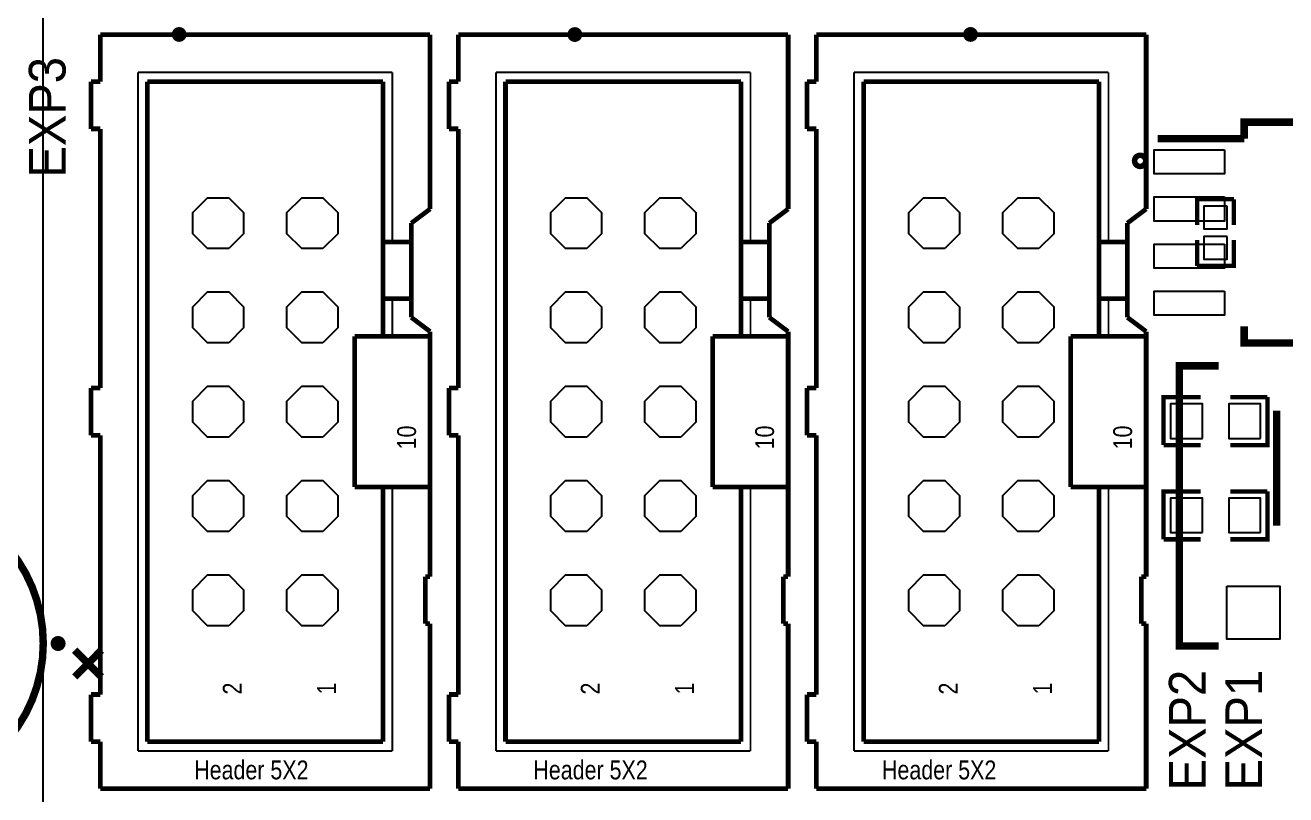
# Model space of a CAD drawing. Extents: x -23 to 189, y -20 to 117.
# Drawn here: x 124.37 to 158.36, y 10.25 to 30.99 of the extents above; entities that cross this region are included whole.
import ezdxf

# ---------------------------------------------------------------- set-up
doc = ezdxf.new("R2010")
doc.units = 0
doc.header["$MEASUREMENT"] = 0
doc.layers.get('0').update_dxf_attribs({"linetype": 'CONTINUOUS'})
doc.layers.get('Defpoints').update_dxf_attribs({"linetype": 'CONTINUOUS'})
for name, color, linetype in [('BOTTOM', 132, 'CONTINUOUS'), ('SILKSCREEN_BOTTOM', 230, 'CONTINUOUS'), ('SILKSCREEN_TOP', 7, 'CONTINUOUS'), ('TOP', 1, 'CONTINUOUS')]:
    doc.layers.add(name, color=color, linetype=linetype)
doc.dimstyles.get("Standard").update_dxf_attribs({"dimtxt": 0.18, "dimasz": 0.18, "dimexe": 0.18, "dimexo": 0.0625, "dimgap": 0.09, "dimtad": 0, "dimtih": 1, "dimtoh": 1, "dimzin": 0, "dimdsep": 46, "dimtxsty": 'STANDARD', "dimcen": 0.09, "dimadec": 0, "dimazin": 0, "dimtfac": 1, "dimtofl": 0, "dimtmove": 0, "dimatfit": 3, "dimfxl": 1, "dimtolj": 1, "dimtzin": 0, "dimarcsym": 0})

# ---------------------------------------------------------------- blocks, each defined once
blk = doc.blocks.new('*D14')
at = {"color": 0, "linetype": 'Continuous', "lineweight": -2}
for p, q in [((173.036, 14.478), (185.493, 14.478)), ((185.313, 14.298), (185.313, 9.511)), ((185.313, 2.545), (185.313, 7.331)), ((131.888, 2.365), (185.493, 2.365))]:
    blk.add_line(p, q, dxfattribs=at)
at = {"color": 0, "linetype": 'Continuous'}
for points in [[(185.283, 14.298), (185.343, 14.298), (185.313, 14.478)], [(185.283, 2.545), (185.343, 2.545), (185.313, 2.365)]]:
    blk.add_solid(points, dxfattribs=at)
at = {"layer": 'Defpoints', "color": 0, "linetype": 'Continuous'}
for p in [(172.974, 14.478), (185.313, 14.478), (131.826, 2.365)]:
    blk.add_point(p, dxfattribs=at)
at = {"color": 0, "linetype": 'Continuous', "insert": (185.313, 8.421), "char_height": 2, "attachment_point": 5}
blk.add_mtext('\\A1;12.11', dxfattribs=at)
blk = doc.blocks.new('*D15')
at = {"color": 0, "linetype": 'Continuous', "lineweight": -2}
for p, q in [((173.036, 14.415), (173.036, -9.342)), ((131.826, 2.302), (131.826, -9.342)), ((132.006, -9.162), (149.008, -9.162)), ((172.857, -9.162), (155.855, -9.162))]:
    blk.add_line(p, q, dxfattribs=at)
at = {"color": 0, "linetype": 'Continuous'}
for points in [[(132.006, -9.132), (132.006, -9.192), (131.826, -9.162)], [(172.857, -9.132), (172.857, -9.192), (173.036, -9.162)]]:
    blk.add_solid(points, dxfattribs=at)
at = {"layer": 'Defpoints', "color": 0, "linetype": 'Continuous'}
for p in [(173.036, 14.478), (131.826, 2.365), (173.036, -9.162)]:
    blk.add_point(p, dxfattribs=at)
at = {"color": 0, "linetype": 'Continuous', "insert": (152.431, -9.162), "char_height": 2, "attachment_point": 5}
blk.add_mtext('\\A1;41.21', dxfattribs=at)
blk = doc.blocks.new('*D16')
at = {"color": 0, "linetype": 'Continuous', "lineweight": -2}
for p, q in [((124.851, 53.722), (124.851, -18.86)), ((173.851, 53.724), (173.851, -18.86)), ((125.031, -18.68), (145.595, -18.68)), ((173.671, -18.68), (153.108, -18.68))]:
    blk.add_line(p, q, dxfattribs=at)
at = {"color": 0, "linetype": 'Continuous'}
for points in [[(125.031, -18.65), (125.031, -18.71), (124.851, -18.68)], [(173.671, -18.65), (173.671, -18.71), (173.851, -18.68)]]:
    blk.add_solid(points, dxfattribs=at)
at = {"layer": 'Defpoints', "color": 0, "linetype": 'Continuous'}
for p in [(124.851, 53.785), (173.851, 53.786), (173.851, -18.68)]:
    blk.add_point(p, dxfattribs=at)
at = {"color": 0, "linetype": 'Continuous', "insert": (149.351, -18.68), "char_height": 2, "attachment_point": 5}
blk.add_mtext('\\A1;49.00', dxfattribs=at)

msp = doc.modelspace()

# ---------------------------------------------------------------- linework, layer by layer
at = {"layer": 'BOTTOM'}
for points in [[(129.859618, 24.9682), (129.291502, 24.9682), (128.88976, 25.369942), (128.88976, 25.938058), (129.291502, 26.3398), (129.859618, 26.3398), (130.26136, 25.938058), (130.26136, 25.369942)], [(132.399618, 24.9682), (131.831502, 24.9682), (131.42976, 25.369942), (131.42976, 25.938058), (131.831502, 26.3398), (132.399618, 26.3398), (132.80136, 25.938058), (132.80136, 25.369942)], [(139.511618, 24.9682), (138.943502, 24.9682), (138.54176, 25.369942), (138.54176, 25.938058), (138.943502, 26.3398), (139.511618, 26.3398), (139.91336, 25.938058), (139.91336, 25.369942)], [(142.051618, 24.9682), (141.483502, 24.9682), (141.08176, 25.369942), (141.08176, 25.938058), (141.483502, 26.3398), (142.051618, 26.3398), (142.45336, 25.938058), (142.45336, 25.369942)], [(149.163618, 24.9682), (148.595502, 24.9682), (148.19376, 25.369942), (148.19376, 25.938058), (148.595502, 26.3398), (149.163618, 26.3398), (149.56536, 25.938058), (149.56536, 25.369942)], [(151.703618, 24.9682), (151.135502, 24.9682), (150.73376, 25.369942), (150.73376, 25.938058), (151.135502, 26.3398), (151.703618, 26.3398), (152.10536, 25.938058), (152.10536, 25.369942)], [(156.77896, 26.11374), (156.14904, 26.11374), (156.14904, 25.50414), (156.77896, 25.50414)], [(156.77896, 25.29586), (156.14904, 25.29586), (156.14904, 24.68626), (156.77896, 24.68626)], [(129.859618, 22.4282), (129.291502, 22.4282), (128.88976, 22.829942), (128.88976, 23.398058), (129.291502, 23.7998), (129.859618, 23.7998), (130.26136, 23.398058), (130.26136, 22.829942)], [(132.399618, 22.4282), (131.831502, 22.4282), (131.42976, 22.829942), (131.42976, 23.398058), (131.831502, 23.7998), (132.399618, 23.7998), (132.80136, 23.398058), (132.80136, 22.829942)], [(139.511618, 22.4282), (138.943502, 22.4282), (138.54176, 22.829942), (138.54176, 23.398058), (138.943502, 23.7998), (139.511618, 23.7998), (139.91336, 23.398058), (139.91336, 22.829942)], [(142.051618, 22.4282), (141.483502, 22.4282), (141.08176, 22.829942), (141.08176, 23.398058), (141.483502, 23.7998), (142.051618, 23.7998), (142.45336, 23.398058), (142.45336, 22.829942)], [(149.163618, 22.4282), (148.595502, 22.4282), (148.19376, 22.829942), (148.19376, 23.398058), (148.595502, 23.7998), (149.163618, 23.7998), (149.56536, 23.398058), (149.56536, 22.829942)], [(151.703618, 22.4282), (151.135502, 22.4282), (150.73376, 22.829942), (150.73376, 23.398058), (151.135502, 23.7998), (151.703618, 23.7998), (152.10536, 23.398058), (152.10536, 22.829942)], [(129.859618, 19.8882), (129.291502, 19.8882), (128.88976, 20.289942), (128.88976, 20.858058), (129.291502, 21.2598), (129.859618, 21.2598), (130.26136, 20.858058), (130.26136, 20.289942)], [(132.399618, 19.8882), (131.831502, 19.8882), (131.42976, 20.289942), (131.42976, 20.858058), (131.831502, 21.2598), (132.399618, 21.2598), (132.80136, 20.858058), (132.80136, 20.289942)], [(139.511618, 19.8882), (138.943502, 19.8882), (138.54176, 20.289942), (138.54176, 20.858058), (138.943502, 21.2598), (139.511618, 21.2598), (139.91336, 20.858058), (139.91336, 20.289942)], [(142.051618, 19.8882), (141.483502, 19.8882), (141.08176, 20.289942), (141.08176, 20.858058), (141.483502, 21.2598), (142.051618, 21.2598), (142.45336, 20.858058), (142.45336, 20.289942)], [(149.163618, 19.8882), (148.595502, 19.8882), (148.19376, 20.289942), (148.19376, 20.858058), (148.595502, 21.2598), (149.163618, 21.2598), (149.56536, 20.858058), (149.56536, 20.289942)], [(151.703618, 19.8882), (151.135502, 19.8882), (150.73376, 20.289942), (150.73376, 20.858058), (151.135502, 21.2598), (151.703618, 21.2598), (152.10536, 20.858058), (152.10536, 20.289942)], [(156.11094, 19.85518), (156.11094, 20.78482), (155.24988, 20.78482), (155.24988, 19.85518)], [(157.68066, 19.85518), (157.68066, 20.78482), (156.8196, 20.78482), (156.8196, 19.85518)], [(129.859618, 17.3482), (129.291502, 17.3482), (128.88976, 17.749942), (128.88976, 18.318058), (129.291502, 18.7198), (129.859618, 18.7198), (130.26136, 18.318058), (130.26136, 17.749942)], [(132.399618, 17.3482), (131.831502, 17.3482), (131.42976, 17.749942), (131.42976, 18.318058), (131.831502, 18.7198), (132.399618, 18.7198), (132.80136, 18.318058), (132.80136, 17.749942)], [(139.511618, 17.3482), (138.943502, 17.3482), (138.54176, 17.749942), (138.54176, 18.318058), (138.943502, 18.7198), (139.511618, 18.7198), (139.91336, 18.318058), (139.91336, 17.749942)], [(142.051618, 17.3482), (141.483502, 17.3482), (141.08176, 17.749942), (141.08176, 18.318058), (141.483502, 18.7198), (142.051618, 18.7198), (142.45336, 18.318058), (142.45336, 17.749942)], [(149.163618, 17.3482), (148.595502, 17.3482), (148.19376, 17.749942), (148.19376, 18.318058), (148.595502, 18.7198), (149.163618, 18.7198), (149.56536, 18.318058), (149.56536, 17.749942)], [(151.703618, 17.3482), (151.135502, 17.3482), (150.73376, 17.749942), (150.73376, 18.318058), (151.135502, 18.7198), (151.703618, 18.7198), (152.10536, 18.318058), (152.10536, 17.749942)], [(156.11094, 17.31518), (156.11094, 18.24482), (155.24988, 18.24482), (155.24988, 17.31518)], [(157.68066, 17.31518), (157.68066, 18.24482), (156.8196, 18.24482), (156.8196, 17.31518)], [(129.859618, 14.8082), (129.291502, 14.8082), (128.88976, 15.209942), (128.88976, 15.778058), (129.291502, 16.1798), (129.859618, 16.1798), (130.26136, 15.778058), (130.26136, 15.209942)], [(132.399618, 14.8082), (131.831502, 14.8082), (131.42976, 15.209942), (131.42976, 15.778058), (131.831502, 16.1798), (132.399618, 16.1798), (132.80136, 15.778058), (132.80136, 15.209942)], [(139.511618, 14.8082), (138.943502, 14.8082), (138.54176, 15.209942), (138.54176, 15.778058), (138.943502, 16.1798), (139.511618, 16.1798), (139.91336, 15.778058), (139.91336, 15.209942)], [(142.051618, 14.8082), (141.483502, 14.8082), (141.08176, 15.209942), (141.08176, 15.778058), (141.483502, 16.1798), (142.051618, 16.1798), (142.45336, 15.778058), (142.45336, 15.209942)], [(149.163618, 14.8082), (148.595502, 14.8082), (148.19376, 15.209942), (148.19376, 15.778058), (148.595502, 16.1798), (149.163618, 16.1798), (149.56536, 15.778058), (149.56536, 15.209942)], [(151.703618, 14.8082), (151.135502, 14.8082), (150.73376, 15.209942), (150.73376, 15.778058), (151.135502, 16.1798), (151.703618, 16.1798), (152.10536, 15.778058), (152.10536, 15.209942)], [(156.76499, 15.87373), (158.19501, 15.87373), (158.19501, 14.44371), (156.76499, 14.44371)]]:
    msp.add_lwpolyline(points, close=True, dxfattribs=at)
at = {"layer": 'SILKSCREEN_BOTTOM'}
for points, const_width in [([(155.9687, 25.60066), (155.9687, 26.29916), (156.9593, 26.29916)], 0.11938), ([(156.9593, 25.60066), (156.9593, 26.29916)], 0.11938), ([(156.9593, 25.19934), (156.9593, 24.50084), (155.9687, 24.50084)], 0.11938), ([(155.9687, 25.19934), (155.9687, 24.50084)], 0.11938), ([(156.06522, 20.96516), (155.06446, 20.96516), (155.06446, 19.67484)], 0.11938), ([(156.86278, 19.67484), (157.86354, 19.67484), (157.86354, 20.96516)], 0.11938), ([(156.86278, 20.96516), (157.86354, 20.96516)], 0.11938), ([(158.115, 20.5994), (158.115, 17.5006)], 0.20066), ([(156.06522, 19.67484), (155.06446, 19.67484)], 0.11938), ([(156.06522, 18.42516), (155.06446, 18.42516), (155.06446, 17.13484)], 0.11938), ([(156.86278, 17.13484), (157.86354, 17.13484), (157.86354, 18.42516)], 0.11938), ([(156.86278, 18.42516), (157.86354, 18.42516)], 0.11938), ([(156.06522, 17.13484), (155.06446, 17.13484)], 0.11938)]:
    msp.add_lwpolyline(points, dxfattribs=dict(at, const_width=const_width))
at = {"layer": 'SILKSCREEN_TOP'}
for points, const_width in [([(128.62306, 30.73654, 0.993661), (128.42494, 30.73908, 1.006379), (128.62306, 30.73654)], 0.20066), ([(139.29106, 30.734, 0.993661), (139.09294, 30.73654, 1.006379), (139.29106, 30.734)], 0.20066), ([(149.95906, 30.73654, 0.993661), (149.76094, 30.73908, 1.006379), (149.95906, 30.73654)], 0.20066), ([(154.58186, 27.33294, 1.002204), (154.28214, 27.3304, 0.997801), (154.58186, 27.33294)], 0.14986), ([(124.86132, 14.32814, 1), (116.86032, 14.32814, 1), (124.86132, 14.32814)], 0.20066), ([(125.3617, 14.32814, 1), (125.1585, 14.32814, 1), (125.3617, 14.32814)], 0.20066)]:
    msp.add_lwpolyline(points, format="xyb", dxfattribs=dict(at, const_width=const_width))
for points, const_width in [([(135.29056, 30.734), (126.40056, 30.734)], 0.127), ([(126.40056, 29.464), (126.40056, 30.734)], 0.127), ([(135.29056, 26.035), (135.29056, 30.734)], 0.127), ([(144.94256, 30.734), (136.05256, 30.734)], 0.127), ([(136.05256, 29.464), (136.05256, 30.734)], 0.127), ([(144.94256, 26.035), (144.94256, 30.734)], 0.127), ([(154.59456, 30.734), (145.70456, 30.734)], 0.127), ([(145.70456, 29.464), (145.70456, 30.734)], 0.127), ([(154.59456, 26.035), (154.59456, 30.734)], 0.127), ([(134.27456, 29.718), (127.41656, 29.718)], 0.0508), ([(127.41656, 11.43), (127.41656, 29.718)], 0.0508), ([(134.27456, 25.146), (134.27456, 29.718)], 0.0508), ([(143.92656, 29.718), (137.06856, 29.718)], 0.0508), ([(137.06856, 11.43), (137.06856, 29.718)], 0.0508), ([(143.92656, 25.146), (143.92656, 29.718)], 0.0508), ([(153.57856, 29.718), (146.72056, 29.718)], 0.0508), ([(146.72056, 11.43), (146.72056, 29.718)], 0.0508), ([(153.57856, 25.146), (153.57856, 29.718)], 0.0508), ([(126.40056, 29.464), (126.14656, 29.464)], 0.127), ([(126.14656, 28.194), (126.14656, 29.464)], 0.127), ([(127.67056, 11.684), (127.67056, 29.464)], 0.127), ([(134.02056, 29.464), (127.67056, 29.464)], 0.127), ([(134.02056, 25.146), (134.02056, 29.464)], 0.127), ([(136.05256, 29.464), (135.79856, 29.464)], 0.127), ([(135.79856, 28.194), (135.79856, 29.464)], 0.127), ([(137.32256, 11.684), (137.32256, 29.464)], 0.127), ([(143.67256, 29.464), (137.32256, 29.464)], 0.127), ([(143.67256, 25.146), (143.67256, 29.464)], 0.127), ([(145.70456, 29.464), (145.45056, 29.464)], 0.127), ([(145.45056, 28.194), (145.45056, 29.464)], 0.127), ([(146.97456, 11.684), (146.97456, 29.464)], 0.127), ([(153.32456, 29.464), (146.97456, 29.464)], 0.127), ([(153.32456, 25.146), (153.32456, 29.464)], 0.127), ([(126.40056, 28.194), (126.14656, 28.194)], 0.127), ([(126.40056, 21.209), (126.40056, 28.194)], 0.127), ([(136.05256, 28.194), (135.79856, 28.194)], 0.127), ([(136.05256, 21.209), (136.05256, 28.194)], 0.127), ([(145.70456, 28.194), (145.45056, 28.194)], 0.127), ([(145.70456, 21.209), (145.70456, 28.194)], 0.127), ([(157.23616, 27.92984), (157.23616, 28.37434), (164.83584, 28.37434), (164.83584, 27.92984)], 0.20066), ([(157.23616, 27.92984), (154.90444, 27.92984)], 0.20066), ([(134.78256, 25.654), (135.29056, 26.035)], 0.127), ([(144.43456, 25.654), (144.94256, 26.035)], 0.127), ([(154.08656, 25.654), (154.59456, 26.035)], 0.127), ([(134.78256, 25.146), (134.78256, 25.654)], 0.127), ([(144.43456, 25.146), (144.43456, 25.654)], 0.127), ([(154.08656, 25.146), (154.08656, 25.654)], 0.127), ([(134.27456, 25.146), (134.02056, 25.146)], 0.127), ([(134.02056, 23.622), (134.02056, 25.146)], 0.127), ([(134.78256, 25.146), (134.27456, 25.146)], 0.127), ([(134.78256, 23.622), (134.78256, 25.146)], 0.127), ([(143.92656, 25.146), (143.67256, 25.146)], 0.127), ([(143.67256, 23.622), (143.67256, 25.146)], 0.127), ([(144.43456, 25.146), (143.92656, 25.146)], 0.127), ([(144.43456, 23.622), (144.43456, 25.146)], 0.127), ([(153.57856, 25.146), (153.32456, 25.146)], 0.127), ([(153.32456, 23.622), (153.32456, 25.146)], 0.127), ([(154.08656, 25.146), (153.57856, 25.146)], 0.127), ([(154.08656, 23.622), (154.08656, 25.146)], 0.127), ([(134.27456, 23.622), (134.02056, 23.622)], 0.127), ([(134.02056, 22.606), (134.02056, 23.622)], 0.127), ([(134.78256, 23.622), (134.27456, 23.622)], 0.127), ([(134.27456, 22.606), (134.27456, 23.622)], 0.0508), ([(134.78256, 23.114), (134.78256, 23.622)], 0.127), ([(143.92656, 23.622), (143.67256, 23.622)], 0.127), ([(143.67256, 22.606), (143.67256, 23.622)], 0.127), ([(144.43456, 23.622), (143.92656, 23.622)], 0.127), ([(143.92656, 22.606), (143.92656, 23.622)], 0.0508), ([(144.43456, 23.114), (144.43456, 23.622)], 0.127), ([(153.57856, 23.622), (153.32456, 23.622)], 0.127), ([(153.32456, 22.606), (153.32456, 23.622)], 0.127), ([(154.08656, 23.622), (153.57856, 23.622)], 0.127), ([(153.57856, 22.606), (153.57856, 23.622)], 0.0508), ([(154.08656, 23.114), (154.08656, 23.622)], 0.127), ([(135.29056, 22.733), (134.78256, 23.114)], 0.127), ([(144.94256, 22.733), (144.43456, 23.114)], 0.127), ([(154.59456, 22.733), (154.08656, 23.114)], 0.127), ([(135.29056, 22.606), (135.29056, 22.733)], 0.127), ([(144.94256, 22.606), (144.94256, 22.733)], 0.127), ([(154.59456, 22.606), (154.59456, 22.733)], 0.127), ([(157.23616, 22.87016), (157.23616, 22.42566), (164.83584, 22.42566), (164.83584, 22.87016)], 0.20066), ([(133.25856, 18.542), (133.25856, 22.606)], 0.127), ([(134.02056, 22.606), (133.25856, 22.606)], 0.127), ([(134.27456, 22.606), (134.02056, 22.606)], 0.127), ([(135.29056, 22.606), (134.27456, 22.606)], 0.127), ([(135.29056, 18.542), (135.29056, 22.606)], 0.127), ([(142.91056, 18.542), (142.91056, 22.606)], 0.127), ([(143.67256, 22.606), (142.91056, 22.606)], 0.127), ([(143.92656, 22.606), (143.67256, 22.606)], 0.127), ([(144.94256, 22.606), (143.92656, 22.606)], 0.127), ([(144.94256, 18.542), (144.94256, 22.606)], 0.127), ([(152.56256, 18.542), (152.56256, 22.606)], 0.127), ([(153.32456, 22.606), (152.56256, 22.606)], 0.127), ([(153.57856, 22.606), (153.32456, 22.606)], 0.127), ([(154.59456, 22.606), (153.57856, 22.606)], 0.127), ([(154.59456, 18.542), (154.59456, 22.606)], 0.127), ([(156.54528, 14.25956), (155.49118, 14.25956), (155.49118, 21.80844), (156.54528, 21.80844)], 0.20066), ([(126.14656, 19.939), (126.14656, 21.209)], 0.127), ([(126.40056, 21.209), (126.14656, 21.209)], 0.127), ([(135.79856, 19.939), (135.79856, 21.209)], 0.127), ([(136.05256, 21.209), (135.79856, 21.209)], 0.127), ([(145.45056, 19.939), (145.45056, 21.209)], 0.127), ([(145.70456, 21.209), (145.45056, 21.209)], 0.127), ([(126.40056, 19.939), (126.14656, 19.939)], 0.127), ([(126.40056, 12.954), (126.40056, 19.939)], 0.127), ([(136.05256, 19.939), (135.79856, 19.939)], 0.127), ([(136.05256, 12.954), (136.05256, 19.939)], 0.127), ([(145.70456, 19.939), (145.45056, 19.939)], 0.127), ([(145.70456, 12.954), (145.70456, 19.939)], 0.127), ([(134.02056, 18.542), (133.25856, 18.542)], 0.127), ([(134.02056, 11.684), (134.02056, 18.542)], 0.127), ([(134.27456, 18.542), (134.02056, 18.542)], 0.127), ([(135.29056, 18.542), (134.27456, 18.542)], 0.127), ([(134.27456, 11.43), (134.27456, 18.542)], 0.0508), ([(135.29056, 16.129), (135.29056, 18.542)], 0.127), ([(143.67256, 18.542), (142.91056, 18.542)], 0.127), ([(143.67256, 11.684), (143.67256, 18.542)], 0.127), ([(143.92656, 18.542), (143.67256, 18.542)], 0.127), ([(144.94256, 18.542), (143.92656, 18.542)], 0.127), ([(143.92656, 11.43), (143.92656, 18.542)], 0.0508), ([(144.94256, 16.129), (144.94256, 18.542)], 0.127), ([(153.32456, 18.542), (152.56256, 18.542)], 0.127), ([(153.32456, 11.684), (153.32456, 18.542)], 0.127), ([(153.57856, 18.542), (153.32456, 18.542)], 0.127), ([(154.59456, 18.542), (153.57856, 18.542)], 0.127), ([(153.57856, 11.43), (153.57856, 18.542)], 0.0508), ([(154.59456, 16.129), (154.59456, 18.542)], 0.127), ([(135.29056, 16.129), (135.16356, 16.129)], 0.127), ([(135.16356, 14.859), (135.16356, 16.129)], 0.127), ([(144.94256, 16.129), (144.81556, 16.129)], 0.127), ([(144.81556, 14.859), (144.81556, 16.129)], 0.127), ([(154.59456, 16.129), (154.46756, 16.129)], 0.127), ([(154.46756, 14.859), (154.46756, 16.129)], 0.127), ([(135.29056, 14.859), (135.16356, 14.859)], 0.127), ([(135.29056, 10.414), (135.29056, 14.859)], 0.127), ([(144.94256, 14.859), (144.81556, 14.859)], 0.127), ([(144.94256, 10.414), (144.94256, 14.859)], 0.127), ([(154.59456, 14.859), (154.46756, 14.859)], 0.127), ([(154.59456, 10.414), (154.59456, 14.859)], 0.127), ([(126.4285, 14.1478), (125.70968, 13.42898)], 0.20066), ([(126.4285, 13.42898), (125.70968, 14.1478)], 0.20066), ([(126.14656, 11.684), (126.14656, 12.954)], 0.127), ([(126.40056, 12.954), (126.14656, 12.954)], 0.127), ([(135.79856, 11.684), (135.79856, 12.954)], 0.127), ([(136.05256, 12.954), (135.79856, 12.954)], 0.127), ([(145.45056, 11.684), (145.45056, 12.954)], 0.127), ([(145.70456, 12.954), (145.45056, 12.954)], 0.127), ([(126.40056, 11.684), (126.14656, 11.684)], 0.127), ([(126.40056, 10.414), (126.40056, 11.684)], 0.127), ([(134.02056, 11.684), (127.67056, 11.684)], 0.127), ([(136.05256, 11.684), (135.79856, 11.684)], 0.127), ([(136.05256, 10.414), (136.05256, 11.684)], 0.127), ([(143.67256, 11.684), (137.32256, 11.684)], 0.127), ([(145.70456, 11.684), (145.45056, 11.684)], 0.127), ([(145.70456, 10.414), (145.70456, 11.684)], 0.127), ([(153.32456, 11.684), (146.97456, 11.684)], 0.127), ([(134.27456, 11.43), (127.41656, 11.43)], 0.0508), ([(143.92656, 11.43), (137.06856, 11.43)], 0.0508), ([(153.57856, 11.43), (146.72056, 11.43)], 0.0508), ([(135.29056, 10.414), (126.40056, 10.414)], 0.127), ([(144.94256, 10.414), (136.05256, 10.414)], 0.127), ([(154.59456, 10.414), (145.70456, 10.414)], 0.127)]:
    msp.add_lwpolyline(points, dxfattribs=dict(at, const_width=const_width))
at = {"layer": 'TOP'}
for points in [[(156.7053, 27.63012), (156.7053, 26.97988), (154.80538, 26.97988), (154.80538, 27.63012)], [(129.859618, 24.9682), (129.291502, 24.9682), (128.88976, 25.369942), (128.88976, 25.938058), (129.291502, 26.3398), (129.859618, 26.3398), (130.26136, 25.938058), (130.26136, 25.369942)], [(132.399618, 24.9682), (131.831502, 24.9682), (131.42976, 25.369942), (131.42976, 25.938058), (131.831502, 26.3398), (132.399618, 26.3398), (132.80136, 25.938058), (132.80136, 25.369942)], [(139.511618, 24.9682), (138.943502, 24.9682), (138.54176, 25.369942), (138.54176, 25.938058), (138.943502, 26.3398), (139.511618, 26.3398), (139.91336, 25.938058), (139.91336, 25.369942)], [(142.051618, 24.9682), (141.483502, 24.9682), (141.08176, 25.369942), (141.08176, 25.938058), (141.483502, 26.3398), (142.051618, 26.3398), (142.45336, 25.938058), (142.45336, 25.369942)], [(149.163618, 24.9682), (148.595502, 24.9682), (148.19376, 25.369942), (148.19376, 25.938058), (148.595502, 26.3398), (149.163618, 26.3398), (149.56536, 25.938058), (149.56536, 25.369942)], [(151.703618, 24.9682), (151.135502, 24.9682), (150.73376, 25.369942), (150.73376, 25.938058), (151.135502, 26.3398), (151.703618, 26.3398), (152.10536, 25.938058), (152.10536, 25.369942)], [(156.7053, 26.36012), (156.7053, 25.70988), (154.80538, 25.70988), (154.80538, 26.36012)], [(156.7053, 25.09012), (156.7053, 24.43988), (154.80538, 24.43988), (154.80538, 25.09012)], [(129.859618, 22.4282), (129.291502, 22.4282), (128.88976, 22.829942), (128.88976, 23.398058), (129.291502, 23.7998), (129.859618, 23.7998), (130.26136, 23.398058), (130.26136, 22.829942)], [(132.399618, 22.4282), (131.831502, 22.4282), (131.42976, 22.829942), (131.42976, 23.398058), (131.831502, 23.7998), (132.399618, 23.7998), (132.80136, 23.398058), (132.80136, 22.829942)], [(139.511618, 22.4282), (138.943502, 22.4282), (138.54176, 22.829942), (138.54176, 23.398058), (138.943502, 23.7998), (139.511618, 23.7998), (139.91336, 23.398058), (139.91336, 22.829942)], [(142.051618, 22.4282), (141.483502, 22.4282), (141.08176, 22.829942), (141.08176, 23.398058), (141.483502, 23.7998), (142.051618, 23.7998), (142.45336, 23.398058), (142.45336, 22.829942)], [(149.163618, 22.4282), (148.595502, 22.4282), (148.19376, 22.829942), (148.19376, 23.398058), (148.595502, 23.7998), (149.163618, 23.7998), (149.56536, 23.398058), (149.56536, 22.829942)], [(151.703618, 22.4282), (151.135502, 22.4282), (150.73376, 22.829942), (150.73376, 23.398058), (151.135502, 23.7998), (151.703618, 23.7998), (152.10536, 23.398058), (152.10536, 22.829942)], [(156.7053, 23.82012), (156.7053, 23.16988), (154.80538, 23.16988), (154.80538, 23.82012)], [(129.859618, 19.8882), (129.291502, 19.8882), (128.88976, 20.289942), (128.88976, 20.858058), (129.291502, 21.2598), (129.859618, 21.2598), (130.26136, 20.858058), (130.26136, 20.289942)], [(132.399618, 19.8882), (131.831502, 19.8882), (131.42976, 20.289942), (131.42976, 20.858058), (131.831502, 21.2598), (132.399618, 21.2598), (132.80136, 20.858058), (132.80136, 20.289942)], [(139.511618, 19.8882), (138.943502, 19.8882), (138.54176, 20.289942), (138.54176, 20.858058), (138.943502, 21.2598), (139.511618, 21.2598), (139.91336, 20.858058), (139.91336, 20.289942)], [(142.051618, 19.8882), (141.483502, 19.8882), (141.08176, 20.289942), (141.08176, 20.858058), (141.483502, 21.2598), (142.051618, 21.2598), (142.45336, 20.858058), (142.45336, 20.289942)], [(149.163618, 19.8882), (148.595502, 19.8882), (148.19376, 20.289942), (148.19376, 20.858058), (148.595502, 21.2598), (149.163618, 21.2598), (149.56536, 20.858058), (149.56536, 20.289942)], [(151.703618, 19.8882), (151.135502, 19.8882), (150.73376, 20.289942), (150.73376, 20.858058), (151.135502, 21.2598), (151.703618, 21.2598), (152.10536, 20.858058), (152.10536, 20.289942)], [(129.859618, 17.3482), (129.291502, 17.3482), (128.88976, 17.749942), (128.88976, 18.318058), (129.291502, 18.7198), (129.859618, 18.7198), (130.26136, 18.318058), (130.26136, 17.749942)], [(132.399618, 17.3482), (131.831502, 17.3482), (131.42976, 17.749942), (131.42976, 18.318058), (131.831502, 18.7198), (132.399618, 18.7198), (132.80136, 18.318058), (132.80136, 17.749942)], [(139.511618, 17.3482), (138.943502, 17.3482), (138.54176, 17.749942), (138.54176, 18.318058), (138.943502, 18.7198), (139.511618, 18.7198), (139.91336, 18.318058), (139.91336, 17.749942)], [(142.051618, 17.3482), (141.483502, 17.3482), (141.08176, 17.749942), (141.08176, 18.318058), (141.483502, 18.7198), (142.051618, 18.7198), (142.45336, 18.318058), (142.45336, 17.749942)], [(149.163618, 17.3482), (148.595502, 17.3482), (148.19376, 17.749942), (148.19376, 18.318058), (148.595502, 18.7198), (149.163618, 18.7198), (149.56536, 18.318058), (149.56536, 17.749942)], [(151.703618, 17.3482), (151.135502, 17.3482), (150.73376, 17.749942), (150.73376, 18.318058), (151.135502, 18.7198), (151.703618, 18.7198), (152.10536, 18.318058), (152.10536, 17.749942)], [(129.859618, 14.8082), (129.291502, 14.8082), (128.88976, 15.209942), (128.88976, 15.778058), (129.291502, 16.1798), (129.859618, 16.1798), (130.26136, 15.778058), (130.26136, 15.209942)], [(132.399618, 14.8082), (131.831502, 14.8082), (131.42976, 15.209942), (131.42976, 15.778058), (131.831502, 16.1798), (132.399618, 16.1798), (132.80136, 15.778058), (132.80136, 15.209942)], [(139.511618, 14.8082), (138.943502, 14.8082), (138.54176, 15.209942), (138.54176, 15.778058), (138.943502, 16.1798), (139.511618, 16.1798), (139.91336, 15.778058), (139.91336, 15.209942)], [(142.051618, 14.8082), (141.483502, 14.8082), (141.08176, 15.209942), (141.08176, 15.778058), (141.483502, 16.1798), (142.051618, 16.1798), (142.45336, 15.778058), (142.45336, 15.209942)], [(149.163618, 14.8082), (148.595502, 14.8082), (148.19376, 15.209942), (148.19376, 15.778058), (148.595502, 16.1798), (149.163618, 16.1798), (149.56536, 15.778058), (149.56536, 15.209942)], [(151.703618, 14.8082), (151.135502, 14.8082), (150.73376, 15.209942), (150.73376, 15.778058), (151.135502, 16.1798), (151.703618, 16.1798), (152.10536, 15.778058), (152.10536, 15.209942)], [(156.76499, 15.87373), (158.19501, 15.87373), (158.19501, 14.44371), (156.76499, 14.44371)]]:
    msp.add_lwpolyline(points, close=True, dxfattribs=at)

# ---------------------------------------------------------------- texts
at = {"layer": 'SILKSCREEN_TOP'}
for s, height, width, p in [('EXP3', 0.9906, 0.958974, (125.4633, 26.88082)), ('10', 0.508, 0.85, (134.90956, 19.558)), ('10', 0.508, 0.85, (144.56156, 19.558)), ('10', 0.508, 0.85, (154.21356, 19.558)), ('EXP2', 0.9906, 0.958974, (156.1973, 10.37082)), ('EXP1', 0.9906, 0.958974, (157.7213, 10.37082)), ('2', 0.508, 0.85, (130.21056, 12.954)), ('1', 0.508, 0.85, (132.75056, 12.954)), ('2', 0.508, 0.85, (139.86256, 12.954)), ('1', 0.508, 0.85, (142.40256, 12.954)), ('2', 0.508, 0.85, (149.51456, 12.954)), ('1', 0.508, 0.85, (152.05456, 12.954))]:
    msp.add_text(s, height=height, rotation=90, dxfattribs=dict(at, width=width)).set_placement(p)
at = {"layer": 'SILKSCREEN_TOP', "width": 0.85}
for p in [(128.9304, 10.668), (138.0744, 10.668), (147.4724, 10.668)]:
    msp.add_text('Header 5X2', height=0.508, dxfattribs=at).set_placement(p)

# ---------------------------------------------------------------- dimensions: what is measured, and where the dimension line sits
at = {"linetype": 'Continuous'}
for base, p1, p2, picture, middle in [((173.851317, -18.680294), (124.851162, 53.784504), (173.851317, 53.786023), '*D16', (149.35124, -18.680294)), ((173.0365, -9.162455), (131.826, 2.36474), (173.0365, 14.478), '*D15', (152.43125, -9.162455))]:
    dim = msp.add_linear_dim(base=base, p1=p1, p2=p2, dimstyle='Standard', override={"dimtxt": 2}, dxfattribs=at)
    dim.commit()
    dim.dimension.update_dxf_attribs({"geometry": picture, "text_midpoint": middle})
dim = msp.add_linear_dim(base=(185.313324, 14.478), p1=(131.826, 2.36474), p2=(172.974, 14.478), angle=90, dimstyle='Standard', override={"dimtxt": 2}, dxfattribs=at)
dim.commit()
dim.dimension.update_dxf_attribs({"geometry": '*D14', "text_midpoint": (185.313324, 8.42137)})

doc.saveas('drawing.dxf')
